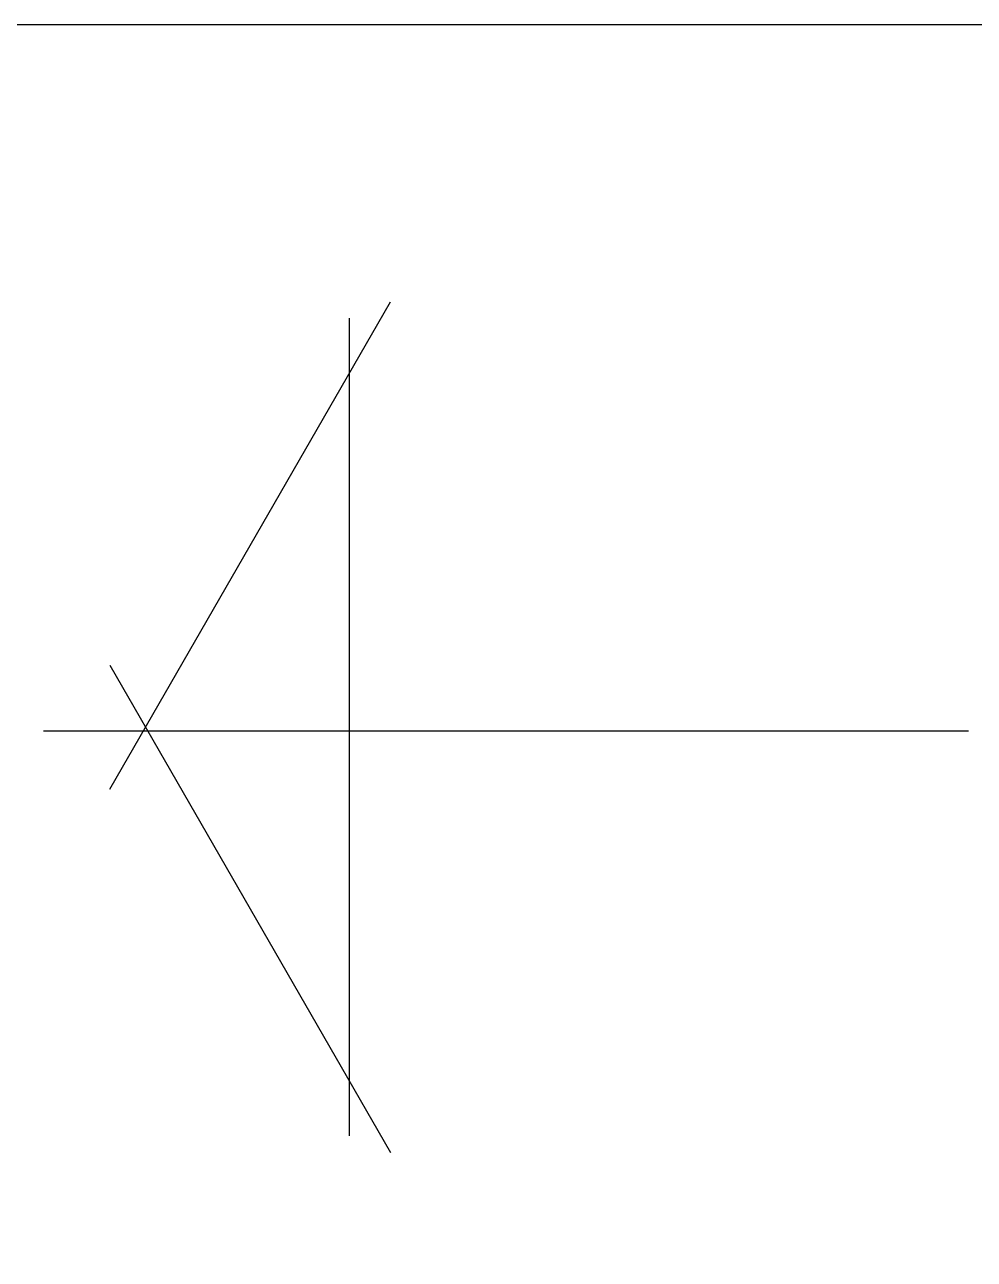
# Model space of a CAD drawing. Header units: metres. Extents: x -22 to 564, y 0 to 143.
# Drawn here: x 242.6708 to 242.7858, y 50.8965 to 51.046 of the extents above; entities that cross this region are included whole.
import ezdxf

# ---------------------------------------------------------------- set-up
doc = ezdxf.new("R2010")
doc.units = ezdxf.units.M
doc.layers.add('XREF 2N NEURO-ONCOLOGIA$0$Mobiliario Fijo', color=40, linetype='Continuous')

# ---------------------------------------------------------------- blocks, each defined once
blk = doc.blocks.new('XREF 2N NEURO-ONCOLOGIA$0$AQG 01$0$BOL RX-TLAH-1N$0$Coladera')
for p, q in [((83.11686, 30.70522), (83.15086, 30.76422)), ((83.14586, 30.66322), (83.14586, 30.76222)), ((83.11686, 30.72022), (83.15086, 30.66122)), ((83.22086, 30.71322), (83.10886, 30.71322))]:
    blk.add_line(p, q)
blk = doc.blocks.new('XREF 2N NEURO-ONCOLOGIA')
at = {"layer": 'XREF 2N NEURO-ONCOLOGIA$0$Mobiliario Fijo', "elevation": 0}
blk.add_lwpolyline([(17.42393, 3.93765), (17.59489, 3.93765), (17.59489, 4.93765), (17.42393, 4.93765)], close=True, dxfattribs=at)
at = {"layer": 'XREF 2N NEURO-ONCOLOGIA$0$Mobiliario Fijo', "xscale": -1, "rotation": 90}
blk.add_blockref('XREF 2N NEURO-ONCOLOGIA$0$AQG 01$0$BOL RX-TLAH-1N$0$Coladera', (48.22258, 87.47699, 0), dxfattribs=at)

msp = doc.modelspace()

# ---------------------------------------------------------------- block references
at = {"rotation": 90}
msp.add_blockref('XREF 2N NEURO-ONCOLOGIA', (247.04125, 33.45112), dxfattribs=at)

doc.saveas('drawing.dxf')
